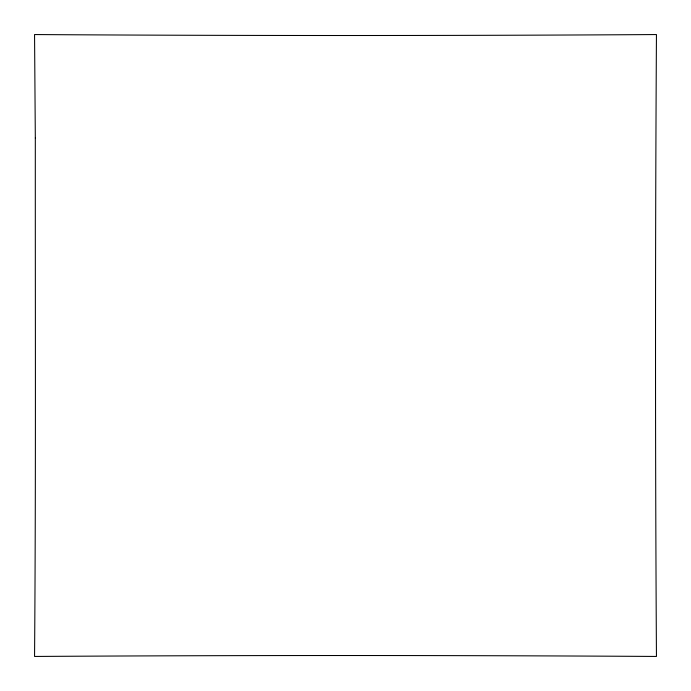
<?xml version="1.0" encoding="UTF-8"?>
<svg xmlns="http://www.w3.org/2000/svg" width="691" height="691" viewBox="0 0 691 691"><rect width="100%" height="100%" fill="white"/><g stroke="black" fill="none" stroke-linecap="round" stroke-linejoin="round"><path stroke-width="1.04" d="M35.319 137.984C35.206 310.812 35.932 483.631 34.55 656.45C241.85 655.215 449.15 655.215 656.45 656.45C655.198 449.15 655.215 241.85 656.45 34.55C449.159 35.828 241.841 35.828 34.55 34.55L35.319 137.984"/></g></svg>
